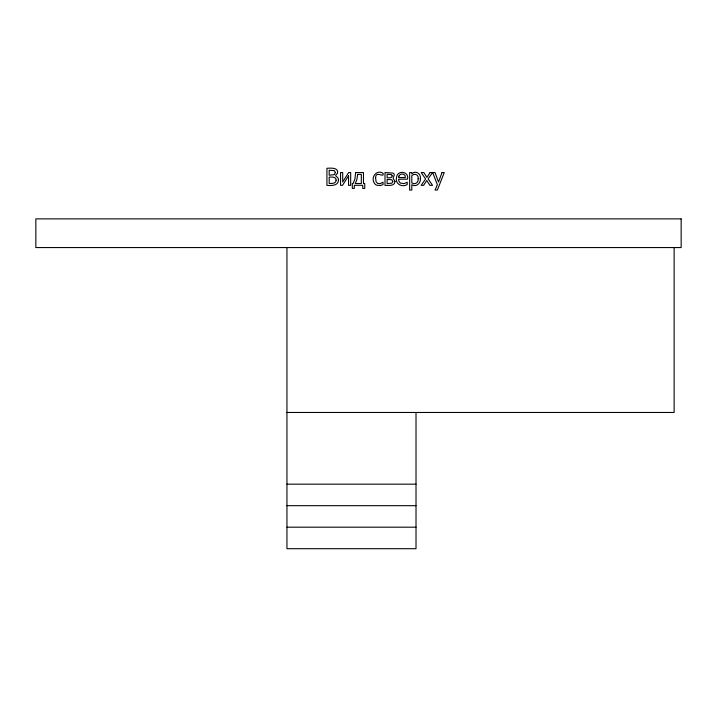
<?xml version="1.0" encoding="UTF-8"?>
<svg xmlns="http://www.w3.org/2000/svg" width="717" height="717" viewBox="0 0 717 717"><rect width="100%" height="100%" fill="white"/><g stroke="black" fill="none" stroke-linecap="round" stroke-linejoin="round"><path stroke-width="1.08" d="M286.952 412.472L674.132 412.472L674.132 247.562M286.952 484.172L416.012 484.172M286.952 505.682L416.012 505.682M286.952 527.192L416.012 527.192M416.012 412.472L416.012 548.702L286.952 548.702L286.952 247.562M355.632 172.555L354.942 178.847L353.158 183.516L352.316 183.516L352.316 188.41L354.315 188.41L354.315 185.309L362.739 185.309L362.739 188.41L364.747 188.41L364.747 183.516L363.474 183.516L363.474 172.555L355.632 172.555M375.6 177.879L376.093 181.804L377.689 183.444L380.261 183.66L383.048 182.208L383.048 184.619L380.395 185.542L376.855 185.228A4.947 4.947 0 0 1 374.265 183.059C370.474 177.332 376.801 169.158 383.048 173.245C384.662 178.685 375.663 169.983 375.6 177.879M420.359 178.614C421.004 183.185 416.021 187.639 411.791 184.699L411.791 190.059L409.64 190.059L409.64 172.555L411.791 172.555L411.791 173.899C415.322 169.893 421.318 173.711 420.359 178.614M396.519 177.547C394.78 183.857 402.228 187.764 407.22 184.565L407.22 182.217L404.218 183.606L400.337 183.104L398.885 181.141L398.607 179.178L407.462 179.178C409.631 171.238 396.922 169.696 396.519 177.547M336.13 180.209C336.156 183.749 331.657 183.543 329.193 183.409L329.193 177.117C331.604 177.045 336.345 176.534 336.13 180.209M357.658 174.365L356.878 179.591L355.282 183.516L361.323 183.516L361.323 174.365L357.658 174.365M338.487 180.11C338.442 185.936 330.967 185.739 326.925 185.345L326.925 168.298C330.492 168.056 338.854 167.258 337.528 173.281C332.876 177.135 338.63 175.584 338.487 180.11M395.031 181.473C394.834 186.393 388.229 185.38 385.002 185.345L385.002 172.555L393.05 173.084A2.357 2.357 0 0 1 394.287 174.724C393.086 179.608 392.298 176.875 395.031 181.473M418.145 178.856C418.827 182.512 414.82 185.085 411.791 182.952L411.791 175.71C414.363 172.68 419.104 174.787 418.145 178.856M335.332 172.465L334.382 174.661L329.193 175.226L329.193 170.234L334.454 170.682L335.332 172.465M392.163 175.835C392.208 178.443 388.748 177.691 387.135 177.78L387.135 174.276L391.518 174.572L392.163 175.835M392.808 181.491L391.894 183.167L387.135 183.624L387.135 179.447L391.796 179.734L392.808 181.491M398.921 176.104L398.607 177.529L405.365 177.529C405.992 173.595 400.149 172.698 398.921 176.104M442.004 172.555L438.526 182.028L435.04 172.555L432.709 172.555L437.361 184.726L435.076 190.059L437.37 190.059L444.253 172.555L442.004 172.555M348.534 175.808L342.52 185.345L340.566 185.345L340.566 172.555L342.699 172.555L342.699 181.948L348.65 172.555L350.667 172.555L350.667 185.345L348.534 185.345L348.534 175.808M430.083 172.555L426.92 177.341L423.846 172.555L421.202 172.555L425.593 178.999L421.157 185.345L423.595 185.345L426.785 180.514L429.886 185.345L432.53 185.345L428.112 178.856L432.53 172.555L430.083 172.555M681.15 218.882L35.85 218.882L35.85 247.562L681.15 247.562L681.15 218.882"/></g></svg>
